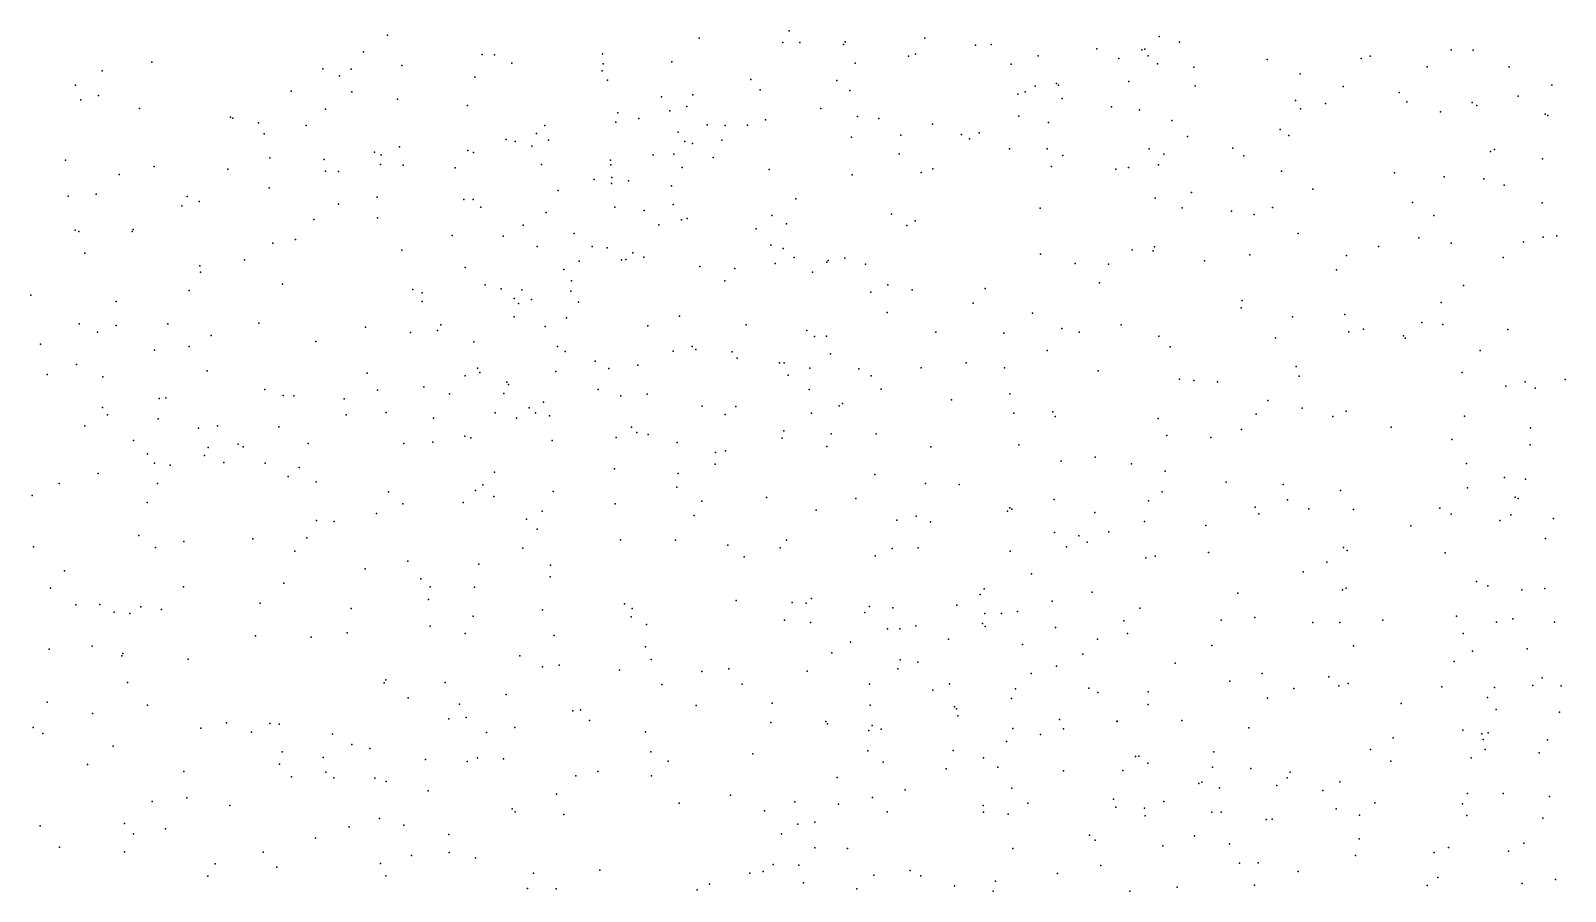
# Model space of a CAD drawing. Header units: metres. Extents: x -23.9 to 23.9, y -28.5 to 28.5.
# Drawn here: x -10.464 to -8.972, y 9.241 to 10.078 of the extents above; entities that cross this region are included whole.
import ezdxf

# ---------------------------------------------------------------- set-up
doc = ezdxf.new("R2010")
doc.units = ezdxf.units.M

msp = doc.modelspace()

# ---------------------------------------------------------------- linework, layer by layer
for p in [(-9.7267, 10.078, 20.0512), (-10.1174, 10.0736, 18.9709), (-9.8142, 10.0706, 10.5119), (-9.7329, 10.0666, 16.2892), (-9.7164, 10.0665, 23.9715), (-9.6741, 10.0647, 23.5247), (-9.6723, 10.0673, 23.7992), (-9.595, 10.0708, 20.2981), (-9.5455, 10.0638, 16.0967), (-9.5302, 10.0647, 22.7526), (-9.4274, 10.0605, 23.9175), (-9.3668, 10.0725, 23.8383), (-9.3472, 10.0668, 19.7346), (-10.3467, 10.0475, 15.148), (-10.1407, 10.0574, 19.0521), (-10.0254, 10.0548, 19.6382), (-10.0135, 10.0545, 22.9967), (-9.9965, 10.0463, 17.6477), (-9.9083, 10.0556, 13.6022), (-9.9077, 10.0458, 17.4834), (-9.841, 10.0477, 17.9607), (-9.6625, 10.0466, 23.6086), (-9.6108, 10.0531, 17.6256), (-9.604, 10.0553, 15.5671), (-9.5109, 10.0455, 20.1749), (-9.4845, 10.0536, 4.5469), (-9.4061, 10.051, 16.045), (-9.3838, 10.0594, -1.5919), (-9.381, 10.0599, 24.1447), (-9.3776, 10.0537, 17.6432), (-9.3685, 10.0457, 3.3442), (-9.2619, 10.0499, 23.6763), (-9.1705, 10.0509, 24.2949), (-9.1616, 10.0533, 16.2068), (-9.083, 10.0593, 23.6765), (-9.0616, 10.059, 22.6325), (-10.3951, 10.0391, 19.3918), (-10.1803, 10.0408, 18.7592), (-10.1641, 10.0342, 19.5869), (-10.1529, 10.0407, 18.8626), (-10.1034, 10.0443, 24.3165), (-10.0325, 10.0327, 20.7263), (-9.9086, 10.039, 17.7519), (-9.7641, 10.0306, 20.3407), (-9.3332, 10.0426, 24.2394), (-9.2299, 10.0361, 22.7378), (-9.1062, 10.0429, 18.8545), (-9.0266, 10.043, 5.7998), (-10.421, 10.0249, 8.7062), (-10.211, 10.0193, 16.3076), (-10.1521, 10.0187, 18.5728), (-9.9035, 10.03, 22.7712), (-9.8205, 10.0158, 18.1319), (-9.7549, 10.0205, 22.7096), (-9.6804, 10.0296, 16.1122), (-9.6679, 10.0199, 22.7357), (-9.5045, 10.0163, 23.9444), (-9.4973, 10.0185, 16.0028), (-9.4875, 10.0242, 24.035), (-9.4667, 10.0266, 19.9712), (-9.4648, 10.0252, 23.811), (-9.3964, 10.0285, -4.9009), (-9.332, 10.0244, 22.7701), (-9.1881, 10.0238, 23.6209), (-9.1334, 10.0179, 17.584), (-8.985, 10.0249, 22.5906), (-10.4157, 10.0109, 16.3111), (-10.3984, 10.015, 19.5114), (-10.3586, 10.0023, 19.3201), (-10.1777, 10.0017, 20.7415), (-10.1078, 10.0114, 20.9115), (-10.0398, 10.0053, -15.0018), (-9.851, 10.0137, 19.839), (-9.8263, 10.0042, 24.1157), (-9.6959, 10.0024, 20.2081), (-9.4614, 10.012, 17.6537), (-9.4134, 10.0039, 24.2538), (-9.3861, 10.001, 15.9761), (-9.2344, 10.0102, 9.9854), (-9.2293, 10.002, 24.3541), (-9.2052, 10.0073, 19.6297), (-9.1259, 10.0087, 24.3627), (-9.0626, 10.0082, 23.6019), (-9.0578, 10.0052, -6.6346), (-9.0178, 10.0145, 16.398), (-10.2701, 9.9939, 18.6927), (-10.2678, 9.993, 24.3519), (-10.243, 9.9886, 19.1431), (-10.1965, 9.986, 18.9387), (-9.9645, 9.9858, 19.7373), (-9.8955, 9.9891, 24.1863), (-9.8933, 9.9981, 18.3585), (-9.8731, 9.9927, 16.3841), (-9.8429, 10, 17.5314), (-9.8065, 9.9864, 17.9017), (-9.789, 9.9858, 18.0187), (-9.7673, 9.9861, 16.1102), (-9.7498, 9.9914, 23.3398), (-9.6603, 9.9947, 23.4789), (-9.6395, 9.9926, 23.9937), (-9.5873, 9.9872, 22.7782), (-9.5035, 9.9949, 24.1392), (-9.4747, 9.9888, 20.0578), (-9.3545, 9.9907, 19.7821), (-9.0934, 9.9992, 16.1693), (-8.9914, 9.997, -10.9263), (-8.9889, 9.9957, 19.5299), (-10.2373, 9.9777, 19.6064), (-10.0022, 9.9722, 18.4939), (-9.9725, 9.978, 23.1048), (-9.9608, 9.9717, 17.6132), (-9.8346, 9.9793, 16.2088), (-9.7923, 9.9715, 20.0538), (-9.6663, 9.9746, 20.2965), (-9.6182, 9.9766, 23.8141), (-9.5591, 9.9772, 20.2621), (-9.5513, 9.9729, -5.7471), (-9.542, 9.9786, 23.8654), (-9.3395, 9.9753, 23.6031), (-9.2493, 9.9819, 15.9912), (-9.2409, 9.9761, 23.5635), (-10.1301, 9.9599, 19.6529), (-10.1237, 9.9574, 24.3136), (-10.1059, 9.9652, 20.6872), (-10.0393, 9.9616, 3.5445), (-10.0337, 9.9597, 20.9777), (-9.9934, 9.9704, 16.3059), (-9.9772, 9.9659, 20.8121), (-9.8591, 9.9573, 17.6372), (-9.8389, 9.9579, 17.7673), (-9.8282, 9.9704, 19.9451), (-9.8207, 9.9683, 20.4151), (-9.6199, 9.9584, 23.5874), (-9.5124, 9.9632, 15.9267), (-9.476, 9.9633, 23.6485), (-9.4605, 9.9568, 16.4911), (-9.3765, 9.9633, 24.3445), (-9.3623, 9.9579, 17.6539), (-9.2952, 9.9639, 24.3912), (-9.2846, 9.9564, 22.7883), (-9.0445, 9.9607, 17.5307), (-9.0407, 9.9626, 24.411), (-10.4308, 9.9521, 19.2932), (-10.3443, 9.9461, -15.3607), (-10.2728, 9.9434, 19.0462), (-10.2318, 9.9544, 1.3061), (-10.1792, 9.9527, -12.3792), (-10.1777, 9.9414, 2.4676), (-10.1651, 9.9411, 12.1832), (-10.1243, 9.9479, 16.3233), (-10.1022, 9.9474, 18.5882), (-10.0518, 9.9448, 6.6122), (-9.9678, 9.948, 20.7234), (-9.9007, 9.952, 23.1588), (-9.9004, 9.9477, 16.257), (-9.8309, 9.9449, -5.0078), (-9.8006, 9.9547, 20.2627), (-9.7461, 9.9431, 16.0092), (-9.5871, 9.9437, 24.1095), (-9.4715, 9.9459, 22.8065), (-9.409, 9.9433, -0.8238), (-9.3968, 9.9451, 15.8981), (-9.3675, 9.9477, 5.0856), (-9.2479, 9.9414, 19.6892), (-8.9941, 9.9535, 16.2539), (-10.3783, 9.9381, -9.5218), (-9.9165, 9.9334, 17.5399), (-9.8997, 9.9294, 19.8585), (-9.8993, 9.9353, 18.4279), (-9.8829, 9.932, 22.7766), (-9.8413, 9.9271, 23.2222), (-9.6655, 9.938, 22.7686), (-9.5985, 9.9402, 23.6858), (-9.1381, 9.9398, 23.4989), (-9.0896, 9.9359, 13.2703), (-9.0513, 9.934, 22.6825), (-9.0314, 9.9277, 23.5012), (-10.428, 9.9172, 16.2888), (-10.4009, 9.9191, 19.2083), (-10.3123, 9.9167, 18.8529), (-10.3005, 9.9121, 18.9421), (-10.2324, 9.9253, 20.7524), (-10.1276, 9.9163, 20.9703), (-10.0431, 9.9138, 24.2784), (-10.0341, 9.914, -13.7578), (-9.9516, 9.9226, 20.6316), (-9.7202, 9.9147, 20.402), (-9.3707, 9.9151, -13.3758), (-9.3355, 9.9207, 23.525), (-9.2173, 9.924, 7.1998), (-9.1206, 9.9111, 15.9752), (-10.3175, 9.9078, -8.9969), (-10.1651, 9.9095, -6.1476), (-10.1272, 9.8962, 20.644), (-10.0266, 9.9063, 18.5605), (-9.963, 9.9014, 22.8832), (-9.8965, 9.9063, -5.4725), (-9.8677, 9.9032, 20.5459), (-9.8397, 9.9091, 18.3743), (-9.7438, 9.8985, -13.4702), (-9.6273, 9.8995, 15.8853), (-9.4828, 9.9056, 23.5612), (-9.3446, 9.9057, 19.8193), (-9.2966, 9.9025, 17.6527), (-9.2744, 9.8993, 15.8738), (-9.2566, 9.9061, 24.4696), (-9.0999, 9.8985, 24.4903), (-8.9944, 9.9107, 16.1282), (-10.4211, 9.884, 24.3387), (-10.4178, 9.8828, 19.132), (-10.3657, 9.8829, 19.6617), (-10.3649, 9.8848, 19.0459), (-10.1891, 9.8944, 18.642), (-9.9854, 9.8888, 23.107), (-9.8534, 9.8892, 24.1369), (-9.8316, 9.8941, 20.1565), (-9.8261, 9.8954, 17.5754), (-9.759, 9.8855, 17.6452), (-9.7294, 9.8902, 17.9982), (-9.6124, 9.8885, 23.4868), (-9.6043, 9.8931, 24.1991), (-10.2291, 9.8714, 19.689), (-10.2069, 9.875, 20.6705), (-10.0547, 9.8788, 21.055), (-10.0048, 9.8784, 20.5302), (-9.972, 9.8681, 19.8573), (-9.9358, 9.8808, 24.2027), (-9.9183, 9.8681, 20.7245), (-9.9038, 9.8669, -8.9861), (-9.7447, 9.8694, 24.0125), (-9.7327, 9.8663, 22.7634), (-9.3716, 9.868, 22.8236), (-9.2316, 9.881, 15.503), (-9.1536, 9.8682, 19.6597), (-9.1144, 9.8768, 22.7454), (-9.0829, 9.8715, 5.2646), (-9.0126, 9.8727, 16.0388), (-8.9934, 9.8774, 17.502), (-8.98, 9.8787, 24.4895), (-10.4118, 9.8617, 18.9134), (-10.2565, 9.8551, 20.8646), (-10.1036, 9.8645, 16.301), (-9.9312, 9.8539, 18.5171), (-9.89, 9.8551, 20.0241), (-9.8858, 9.8555, 20.2896), (-9.8787, 9.8621, 16.0431), (-9.8682, 9.8578, 23.1697), (-9.7403, 9.8516, 17.8551), (-9.722, 9.8574, 18.1157), (-9.6902, 9.853, 24.1081), (-9.689, 9.8546, 14.4832), (-9.6727, 9.8568, 12.4664), (-9.4822, 9.8609, 24.3908), (-9.4487, 9.8517, 20.2123), (-9.3931, 9.8649, 23.4951), (-9.3729, 9.8639, 19.9164), (-9.3228, 9.8544, 24.4897), (-9.2787, 9.8601, 23.4503), (-9.1847, 9.8594, 15.8829), (-9.0323, 9.8576, 14.8404), (-10.3001, 9.8493, 18.7538), (-10.2993, 9.8434, 20.7838), (-10.0419, 9.8478, 15.3068), (-9.9458, 9.8458, 20.3949), (-9.8136, 9.8487, 20.4885), (-9.7795, 9.8469, 24.0945), (-9.704, 9.8433, 15.877), (-9.6524, 9.8509, 23.3599), (-9.4162, 9.851, 20.0915), (-9.1943, 9.8457, -14.6691), (-10.3105, 9.8255, 16.2901), (-10.2195, 9.8316, 21.0326), (-10.0927, 9.8263, 19.812), (-10.0839, 9.8232, 23.0384), (-10.0224, 9.8311, 3.2089), (-10.0069, 9.8271, 24.245), (-9.9869, 9.826, 16.2131), (-9.9392, 9.8249, 22.8359), (-9.9386, 9.8349, 20.8862), (-9.7894, 9.8349, 18.3535), (-9.6472, 9.8239, 22.799), (-9.6308, 9.8309, 15.8359), (-9.6071, 9.8261, 20.3644), (-9.5363, 9.8273, 15.8961), (-9.425, 9.833, 15.8007), (-9.0708, 9.8304, 9.6504), (-10.4645, 9.821, -11.7701), (-10.3815, 9.8147, 20.6094), (-10.0836, 9.8148, 16.168), (-9.9943, 9.8178, 19.9296), (-9.9902, 9.8127, 21.0835), (-9.9774, 9.8168, 20.9852), (-9.9316, 9.8142, 20.0954), (-9.5477, 9.813, 22.8249), (-9.2871, 9.8086, 17.6426), (-9.2863, 9.8157, 19.8253), (-9.0928, 9.8139, 15.902), (-10.4173, 9.7929, 19.7788), (-10.3815, 9.7915, 13.4772), (-10.3311, 9.7932, 19.769), (-10.2426, 9.7938, 20.5542), (-10.0655, 9.7921, 18.6333), (-9.9942, 9.7999, 22.9093), (-9.9435, 9.7988, 23.1231), (-9.8336, 9.8005, 24.1834), (-9.7686, 9.7922, 17.6346), (-9.6315, 9.8039, 13.1703), (-9.49, 9.8033, 20.3181), (-9.4038, 9.7922, 17.654), (-9.2374, 9.7998, -6.8995), (-9.1863, 9.8022, 24.5558), (-9.1115, 9.7944, 17.5724), (-9.0911, 9.7923, 23.388), (-10.3996, 9.7848, 18.731), (-10.289, 9.7816, 20.911), (-10.1387, 9.7897, 24.273), (-10.0952, 9.7845, 20.4682), (-10.0689, 9.7866, 19.8939), (-9.964, 9.7905, 21.2191), (-9.8641, 9.7911, 21.2519), (-9.7096, 9.7865, 18.202), (-9.7021, 9.7808, 17.9008), (-9.6904, 9.781, 18.0022), (-9.5843, 9.7849, 17.6405), (-9.518, 9.7841, 15.7762), (-9.4615, 9.7886, 23.4226), (-9.4446, 9.7851, 24.485), (-9.3673, 9.7811, -13.0276), (-9.2539, 9.7795, 23.3902), (-9.1824, 9.7853, -1.8286), (-9.1681, 9.7879, 15.8379), (-9.1292, 9.7815, 22.7675), (-9.1277, 9.779, 19.7078), (-9.0277, 9.7875, 24.5686), (-10.4549, 9.7732, 20.5314), (-10.3442, 9.7673, 20.8081), (-10.3103, 9.771, 24.3022), (-10.1872, 9.7759, 19.8283), (-10.0335, 9.7757, 20.3753), (-9.9521, 9.7711, 18.568), (-9.9446, 9.7662, 16.0314), (-9.8395, 9.7665, 18.4652), (-9.8211, 9.771, 21.3862), (-9.8175, 9.768, 23.164), (-9.7823, 9.7657, 20.5358), (-9.6867, 9.7638, -2.2161), (-9.4758, 9.7671, -10.5948), (-9.3563, 9.7707, 24.5346), (-9.0546, 9.767, 9.2504), (-10.4198, 9.7535, 20.7321), (-10.293, 9.7473, 21.0105), (-10.0298, 9.7498, -14.6749), (-9.9155, 9.7566, 21.0004), (-9.9023, 9.7497, 20.8356), (-9.8741, 9.7528, 21.1545), (-9.7774, 9.7597, 15.8578), (-9.7361, 9.7551, 0.3571), (-9.7315, 9.7552, 21.4232), (-9.7067, 9.7501, 2.9705), (-9.6589, 9.7493, 20.4341), (-9.5984, 9.7503, 23.2526), (-9.5546, 9.7552, -4.6488), (-9.5173, 9.7503, 6.8336), (-9.4262, 9.7474, 22.8434), (-9.2336, 9.7515, 15.7853), (-10.4485, 9.7437, 19.8558), (-10.3943, 9.7414, 10.6167), (-10.1373, 9.7451, 23.0253), (-10.082, 9.7318, 20.3206), (-10.0419, 9.7426, 20.0588), (-10.0276, 9.7457, 20.2352), (-10.0015, 9.7363, 16.0994), (-9.9998, 9.7341, 8.4699), (-9.9537, 9.7466, 21.3247), (-9.7279, 9.7431, 22.7799), (-9.6469, 9.7424, 24.3237), (-9.3471, 9.7393, 20.1245), (-9.3332, 9.7381, 20.0174), (-9.3101, 9.7365, 22.8302), (-9.2309, 9.7421, 6.6391), (-9.0721, 9.7458, -0.7966), (-9.0297, 9.7325, 15.8917), (-9.011, 9.7365, 24.7073), (-8.9719, 9.7389, 25.3684), (-10.3396, 9.7203, 2.2145), (-10.333, 9.7211, -3.0287), (-10.2369, 9.7293, 20.445), (-10.2191, 9.7235, 21.2095), (-10.2085, 9.7232, 24.2692), (-10.1596, 9.7201, 16.2914), (-10.1271, 9.7287, 19.9823), (-10.057, 9.7251, 20.1496), (-10.0043, 9.7254, -0.4212), (-9.9658, 9.717, 22.8418), (-9.9125, 9.7291, 14.1654), (-9.8904, 9.7231, 15.9239), (-9.865, 9.7246, 20.7421), (-9.7072, 9.7292, 17.6018), (-9.6373, 9.7294, 10.3319), (-9.569, 9.7193, 22.828), (-9.5123, 9.7249, 24.4741), (-9.2613, 9.7186, 24.5968), (-9.0013, 9.7306, 19.6751), (-10.3948, 9.7116, 20.4193), (-10.3898, 9.7045, 24.2684), (-10.1576, 9.7046, 18.6903), (-10.1186, 9.7068, -15.228), (-10.0127, 9.7066, 21.3766), (-9.9798, 9.7115, 2.7624), (-9.9735, 9.7065, 22.9511), (-9.96, 9.7037, -10.7155), (-9.8113, 9.713, 21.2392), (-9.7891, 9.705, 18.415), (-9.7787, 9.7128, 24.2074), (-9.7051, 9.7061, 18.2457), (-9.6781, 9.7134, 17.8404), (-9.675, 9.7155, 18.0852), (-9.5084, 9.7062, 23.2925), (-9.4705, 9.7075, 17.6381), (-9.468, 9.7028, 15.7286), (-9.2726, 9.7053, 23.3541), (-9.2277, 9.7109, 19.8238), (-9.198, 9.7031, 17.5895), (-9.1851, 9.7083, 22.7889), (-9.0701, 9.7032, 23.3442), (-10.4118, 9.6939, 19.9775), (-10.3404, 9.7008, 21.2352), (-10.3014, 9.6916, 20.3601), (-10.2829, 9.6939, 19.9802), (-10.2232, 9.6928, -7.2436), (-10.0727, 9.7013, 23.0996), (-9.992, 9.7013, 24.2253), (-9.8803, 9.6926, 21.4229), (-9.875, 9.6875, 20.9221), (-9.7321, 9.6889, 23.1379), (-9.3679, 9.7009, 17.6317), (-9.2869, 9.6902, 15.7387), (-9.1414, 9.6926, 24.6608), (-9.0058, 9.6918, 22.6816), (-10.3645, 9.6796, 21.0018), (-10.2918, 9.6729, 24.2432), (-10.2627, 9.676, 23.0593), (-10.258, 9.6735, 20.2346), (-10.1945, 9.6767, 20.1504), (-10.1017, 9.6767, 21.3723), (-10.0735, 9.678, 24.2535), (-10.0421, 9.6839, 18.6504), (-10.0364, 9.6823, 23.0076), (-9.9573, 9.6795, 15.9873), (-9.8951, 9.6827, 23.1071), (-9.8638, 9.6853, 24.2299), (-9.8358, 9.6776, 22.751), (-9.7337, 9.6819, 18.3338), (-9.6901, 9.6739, 15.7704), (-9.6859, 9.6862, 17.7437), (-9.6422, 9.686, -0.685), (-9.589, 9.6736, 23.1888), (-9.5034, 9.6754, 9.6225), (-9.3596, 9.6845, 24.5767), (-9.3167, 9.6826, 19.8859), (-9.0824, 9.6807, 17.5191), (-9.0062, 9.6755, 25.0626), (-10.351, 9.6666, 20.2669), (-10.344, 9.6577, 20.1596), (-10.2954, 9.6652, 16.3049), (-10.2768, 9.6581, -6.3602), (-10.2366, 9.6575, 3.6576), (-9.7983, 9.668, 21.4115), (-9.7886, 9.6697, 20.6536), (-9.4624, 9.6595, -9.5952), (-9.4292, 9.6633, 22.8353), (-9.068, 9.6574, 24.7927), (-10.3989, 9.6475, 18.7232), (-10.3289, 9.6556, -14.2257), (-10.214, 9.6447, 18.7134), (-10.2033, 9.6535, 21.3414), (-10.0133, 9.6489, 4.0766), (-9.8967, 9.6521, 18.5542), (-9.8347, 9.6477, 20.8354), (-9.7987, 9.6565, 21.1654), (-9.6434, 9.6467, 17.6799), (-9.3939, 9.6571, 20.0677), (-9.3611, 9.6499, 23.3024), (-9.0312, 9.6436, 25.1797), (-10.4367, 9.6377, 21.2245), (-10.3412, 9.6379, -15.8014), (-10.1869, 9.6394, 23.0111), (-10.1166, 9.6296, 16.2432), (-10.032, 9.6309, 22.8823), (-10.0247, 9.6364, 7.0311), (-9.9562, 9.6301, 22.7771), (-9.836, 9.6342, 21.3268), (-9.5943, 9.6377, 15.7214), (-9.5615, 9.637, 20.4483), (-9.3639, 9.6298, 20.3489), (-9.3017, 9.6391, 24.6179), (-9.2464, 9.6367, 22.8022), (-9.1904, 9.6309, 23.3179), (-9.0671, 9.6337, 3.1787), (-9.0106, 9.6421, 23.3296), (-10.4631, 9.6263, 20.9184), (-10.3511, 9.6192, 21.3159), (-10.1025, 9.618, -5.2944), (-10.044, 9.6193, 0.9735), (-10.0139, 9.6253, 16.036), (-9.8961, 9.6182, 15.8778), (-9.8116, 9.6206, 18.4649), (-9.7487, 9.6241, 24.2588), (-9.6621, 9.6234, 18.0633), (-9.5123, 9.6143, 17.6482), (-9.5103, 9.613, 23.2021), (-9.4692, 9.6223, 20.4087), (-9.3773, 9.6209, 19.8501), (-9.2735, 9.6149, 14.7964), (-9.2421, 9.6219, 19.7353), (-9.2213, 9.6133, 24.6782), (-9.178, 9.6126, 15.7527), (-9.0941, 9.6139, 23.31), (-9.0207, 9.6244, 17.4501), (-9.0178, 9.6231, 25.3588), (-10.1865, 9.6018, 24.2261), (-10.1694, 9.601, 23.1104), (-10.1281, 9.6086, 22.9541), (-9.9822, 9.6033, 24.2788), (-9.967, 9.611, 21.5096), (-9.8192, 9.6066, 20.9259), (-9.7004, 9.6118, 18.2633), (-9.6222, 9.6022, 17.7964), (-9.6032, 9.6062, 24.4567), (-9.5892, 9.6005, 23.1352), (-9.5145, 9.611, 15.7017), (-9.4296, 9.6097, 15.6935), (-9.3813, 9.6009, 20.2317), (-9.2701, 9.6084, 17.5813), (-9.0828, 9.608, 15.8005), (-9.0357, 9.6019, 25.0025), (-9.0249, 9.6073, 22.6826), (-8.9834, 9.6039, -9.6832), (-10.3593, 9.5874, 23.0596), (-10.2486, 9.584, -9.692), (-10.1958, 9.5851, 21.4183), (-9.9719, 9.5935, 15.9572), (-9.8907, 9.583, -6.0084), (-9.8372, 9.5829, 24.2935), (-9.7294, 9.5828, 22.7585), (-9.4688, 9.5902, 5.1352), (-9.4451, 9.587, 19.8899), (-9.416, 9.591, 24.5916), (-9.3214, 9.5969, 16.0721), (-9.1221, 9.5968, 24.8405), (-8.9912, 9.5845, 15.8566), (-10.4618, 9.5764, 18.7367), (-10.343, 9.5756, 18.7432), (-10.3154, 9.5813, 24.2033), (-10.2075, 9.5719, 16.3068), (-9.9858, 9.575, 18.623), (-9.7865, 9.5778, 21.1089), (-9.7354, 9.5754, 15.7531), (-9.6265, 9.5745, 22.7922), (-9.6014, 9.5752, 20.5385), (-9.5118, 9.5721, 22.8133), (-9.457, 9.5763, 20.1633), (-9.4371, 9.5809, 23.2428), (-9.3188, 9.5706, 23.2978), (-9.1876, 9.5757, 13.3245), (-9.1841, 9.5726, 15.7374), (-9.0888, 9.5705, 17.4707), (-10.4317, 9.5528, 23.0884), (-10.1391, 9.5548, 13.3417), (-10.0977, 9.5624, 23.0514), (-10.0287, 9.5593, 22.8222), (-9.9589, 9.5583, 22.7316), (-9.7705, 9.5666, 20.8333), (-9.6432, 9.5674, 17.9027), (-9.38, 9.5657, 22.8128), (-9.3708, 9.5671, 19.7465), (-9.2039, 9.5614, 17.5279), (-10.2183, 9.5409, -0.6327), (-10.0849, 9.5451, -15.5839), (-9.9594, 9.5472, 21.4414), (-9.4912, 9.55, 24.5518), (-9.2268, 9.552, 23.3036), (-9.0584, 9.5424, 25.0675), (-9.0472, 9.5384, 25.2822), (-10.4452, 9.5361, 21.137), (-10.316, 9.5375, 16.2668), (-10.0777, 9.5252, 24.2911), (-10.076, 9.5374, 16.1216), (-10.0328, 9.537, 16.0315), (-9.7785, 9.5242, 21.2329), (-9.7051, 9.5261, 20.7655), (-9.5411, 9.53, 19.9584), (-9.5371, 9.5353, 17.7735), (-9.4709, 9.5236, 20.4768), (-9.432, 9.5323, 20.3138), (-9.2904, 9.5313, -0.6253), (-9.1886, 9.5346, -4.5709), (-9.1852, 9.5362, 19.618), (-9.0142, 9.5346, 25.4205), (-8.9918, 9.5356, 17.3538), (-10.4206, 9.52, 24.1739), (-10.3973, 9.5203, 23.0183), (-10.3832, 9.5126, 18.7946), (-10.368, 9.5115, 12.4666), (-10.3574, 9.518, 21.2899), (-10.3374, 9.5155, 23.1088), (-10.2412, 9.5214, -14.5283), (-10.1528, 9.5164, -6.8436), (-10.0342, 9.509, 18.6472), (-9.9667, 9.5151, 24.3153), (-9.8871, 9.521, 23.0227), (-9.8806, 9.5083, 21.3237), (-9.8796, 9.5162, 18.5357), (-9.7239, 9.5221, -12.9893), (-9.7103, 9.5216, 24.3416), (-9.6533, 9.5125, 4.779), (-9.6488, 9.5182, 18.1186), (-9.626, 9.5171, 15.7073), (-9.5638, 9.5197, 20.0402), (-9.5365, 9.5115, 20.5598), (-9.5202, 9.5113, 20.2186), (-9.5047, 9.5134, 19.7962), (-9.3857, 9.5165, 15.6834), (-9.0778, 9.509, 15.7849), (-10.0761, 9.4992, 21.4521), (-9.8656, 9.5006, 24.3279), (-9.7313, 9.5051, 18.3292), (-9.7059, 9.5027, 20.9587), (-9.6311, 9.4966, 24.4496), (-9.6193, 9.4965, 23.0768), (-9.6037, 9.4996, 17.9413), (-9.5389, 9.5018, 20.395), (-9.5361, 9.4989, 17.8582), (-9.4679, 9.4978, 7.1679), (-9.4012, 9.5043, 17.6979), (-9.3067, 9.5051, 24.676), (-9.2739, 9.5076, 17.5212), (-9.2175, 9.5028, 24.7893), (-9.1911, 9.5028, -10.148), (-9.1494, 9.5049, 22.7276), (-9.0387, 9.5029, 19.5794), (-9.0228, 9.5064, 22.6426), (-8.9825, 9.503, 25.5118), (-10.4048, 9.4798, 18.8694), (-10.246, 9.4899, 21.3175), (-10.1917, 9.4885, 16.2407), (-10.1567, 9.4928, 18.7526), (-10.042, 9.4919, 22.773), (-9.9555, 9.4902, 18.5896), (-9.8666, 9.4791, 13.0622), (-9.6672, 9.4837, 20.8486), (-9.5718, 9.4865, 19.8455), (-9.4998, 9.4814, 20.3231), (-9.427, 9.4864, 23.204), (-9.3977, 9.4921, 24.6111), (-9.3156, 9.4802, 19.577), (-9.178, 9.4801, 15.7285), (-9.0714, 9.492, 12.3351), (-10.4466, 9.4767, 23.2331), (-10.376, 9.4702, 16.2182), (-10.3749, 9.4727, 23.1711), (-10.3114, 9.4672, 18.8427), (-9.9887, 9.4702, 15.9543), (-9.861, 9.4666, 15.8224), (-9.6852, 9.4733, -10.5958), (-9.6187, 9.4665, 20.7633), (-9.6015, 9.4642, 20.1852), (-9.4413, 9.4718, 20.5393), (-9.3514, 9.4633, 23.2583), (-9.0799, 9.4647, 23.2892), (-9.0622, 9.4747, 6.8116), (-9.0091, 9.477, 20.6618), (-9.9667, 9.4596, 21.3612), (-9.9506, 9.4611, 23.0072), (-9.8919, 9.4564, -0.7641), (-9.8118, 9.455, 18.4431), (-9.7854, 9.4578, 23.0122), (-9.7093, 9.4554, 18.2509), (-9.621, 9.4578, 22.7517), (-9.4913, 9.4532, 24.5658), (-9.4667, 9.4601, 19.6518), (-9.2666, 9.453, 23.2968), (-9.2018, 9.4498, 24.905), (-8.9944, 9.4488, 19.5264), (-10.3703, 9.4443, 24.1594), (-10.1206, 9.4441, 16.1299), (-10.119, 9.4471, -10.471), (-10.0615, 9.4443, 24.3257), (-9.8507, 9.4425, 21.2243), (-9.7726, 9.4429, 22.6747), (-9.6488, 9.4427, 20.0397), (-9.5869, 9.437, 21.0838), (-9.5709, 9.4431, 19.7464), (-9.5067, 9.4381, 17.9236), (-9.4352, 9.439, 17.8237), (-9.4266, 9.4347, 9.2639), (-9.3777, 9.4354, 17.6343), (-9.2981, 9.4457, 15.6853), (-9.2359, 9.4387, 17.4553), (-9.1923, 9.441, 19.5068), (-9.183, 9.4433, 23.2863), (-9.0919, 9.4401, 22.6642), (-9.0408, 9.4396, 17.3068), (-9.0036, 9.4416, 20.7538), (-8.976, 9.4411, 15.8478), (-10.4485, 9.4254, 22.9556), (-10.351, 9.4225, 18.9717), (-10.0975, 9.4296, 21.371), (-10.0475, 9.4234, 16.0353), (-10.0021, 9.4327, -13.6756), (-9.8174, 9.4221, 24.3489), (-9.7434, 9.4243, 15.7412), (-9.648, 9.4224, 19.8849), (-9.5661, 9.4207, 18.0003), (-9.564, 9.4189, 24.5145), (-9.5105, 9.4288, 23.1192), (-9.3777, 9.4229, 20.5112), (-9.2615, 9.429, 24.8012), (-9.1316, 9.4241, 25.0201), (-9.0476, 9.4299, 15.797), (-10.4043, 9.4142, 21.2228), (-10.2739, 9.4051, 23.112), (-10.2319, 9.4046, 18.91), (-10.2228, 9.4039, 8.0419), (-10.0578, 9.4091, 22.6568), (-10.0408, 9.4102, 23.0063), (-9.9373, 9.4169, 15.8874), (-9.9296, 9.4177, 24.3488), (-9.921, 9.4075, 8.3186), (-9.7445, 9.4054, 10.1506), (-9.6912, 9.4065, 23.0247), (-9.6896, 9.4042, 1.5637), (-9.5629, 9.4119, 20.9019), (-9.4639, 9.4084, 20.7413), (-9.4082, 9.4065, 19.5488), (-9.4077, 9.4068, 20.6633), (-9.3448, 9.4075, 22.7432), (-9.0391, 9.4182, 20.5796), (-8.9774, 9.4155, 22.5458), (-10.4622, 9.4005, 23.3027), (-10.4527, 9.3949, 19.0325), (-10.299, 9.4, 24.2144), (-10.2496, 9.3961, 21.2625), (-10.171, 9.394, 22.7898), (-10.0212, 9.3958, 18.6223), (-9.9937, 9.4005, 22.5872), (-9.8666, 9.3963, 22.9913), (-9.6494, 9.3977, 20.9716), (-9.6461, 9.4027, 15.7094), (-9.6373, 9.3989, 20.228), (-9.5093, 9.3995, 15.681), (-9.4824, 9.3939, 20.8318), (-9.4601, 9.3993, 22.748), (-9.2798, 9.4004, 8.9405), (-9.1393, 9.3906, 17.3364), (-9.0716, 9.398, 25.159), (-9.0532, 9.3945, 22.6021), (-9.0519, 9.3888, 20.6718), (-9.0469, 9.3953, 25.343), (-8.9893, 9.3886, 25.5032), (-10.3842, 9.3826, 22.9003), (-10.22, 9.3771, 16.1899), (-10.1521, 9.3842, 23.0411), (-10.1345, 9.3802, 10.4256), (-9.8612, 9.3769, 15.8273), (-9.7622, 9.3749, 21.1358), (-9.6502, 9.3778, 21.064), (-9.5674, 9.3782, 22.7176), (-9.5153, 9.387, 6.1289), (-9.3137, 9.3771, 17.5638), (-9.1614, 9.3792, 20.8088), (-9.0499, 9.3793, 19.4665), (-8.9974, 9.3759, 11.6349), (-10.4093, 9.3645, 24.1238), (-10.2226, 9.365, 12.9628), (-10.1799, 9.3714, 24.2937), (-10.0805, 9.3695, -2.7105), (-10.0399, 9.3677, 18.7208), (-10.0299, 9.3711, 22.4883), (-10.0045, 9.3701, 21.3395), (-9.8446, 9.3678, 22.554), (-9.6355, 9.3668, 24.4433), (-9.5742, 9.3604, 23.0648), (-9.5377, 9.3712, 19.6258), (-9.5239, 9.362, 8.5928), (-9.4024, 9.3589, 23.1954), (-9.3899, 9.3723, 20.8487), (-9.3867, 9.3728, 15.6819), (-9.3778, 9.366, 17.8166), (-9.315, 9.3622, 24.7312), (-9.2779, 9.3607, 22.6987), (-9.1417, 9.368, 20.9262), (-9.0634, 9.3711, 20.829), (-10.3157, 9.3577, 22.8369), (-10.2107, 9.3528, 7.3962), (-10.1776, 9.3573, 21.2823), (-10.1698, 9.3518, 22.7115), (-10.1297, 9.3513, 16.1398), (-10.1188, 9.3482, 22.6155), (-9.9343, 9.3535, 18.531), (-9.9129, 9.3579, 22.5043), (-9.8606, 9.3537, 18.4579), (-9.6802, 9.352, 19.8309), (-9.4599, 9.3585, 14.3215), (-9.3284, 9.3461, 20.572), (-9.3255, 9.3476, 20.9421), (-9.2524, 9.3443, 20.7159), (-9.2423, 9.3517, 24.9106), (-9.2394, 9.3573, 17.5183), (-9.1913, 9.3479, 15.7295), (-10.3463, 9.3288, 23.1515), (-10.3126, 9.3323, 21.2139), (-10.0778, 9.3391, 18.8296), (-9.953, 9.3357, -5.6984), (-9.7838, 9.3348, 24.3503), (-9.6456, 9.3325, 20.3197), (-9.6141, 9.3401, 18.1013), (-9.5102, 9.3418, -1.9724), (-9.4112, 9.331, 19.4947), (-9.3083, 9.342, 15.6943), (-9.2076, 9.3393, 20.9723), (-9.067, 9.3364, 17.1373), (-9.0325, 9.3366, 20.9155), (-8.9873, 9.3336, 17.0829), (-10.2707, 9.3247, 23.0114), (-9.9963, 9.3217, 15.9829), (-9.9934, 9.3188, 22.9905), (-9.9461, 9.316, 21.2569), (-9.8338, 9.3271, 21.1663), (-9.7507, 9.3197, 15.7584), (-9.7212, 9.3285, 20.0999), (-9.6788, 9.3262, 0.2886), (-9.6314, 9.3187, 19.6821), (-9.5382, 9.3249, 24.5187), (-9.5378, 9.3184, 15.6935), (-9.5138, 9.3163, 20.9921), (-9.4948, 9.327, 22.6925), (-9.409, 9.3233, 20.5491), (-9.3811, 9.3223, 24.6492), (-9.3804, 9.3147, 17.8994), (-9.3623, 9.3286, -2.5055), (-9.3156, 9.3183, 20.6579), (-9.3065, 9.3182, 17.7072), (-9.1948, 9.3216, 24.9961), (-9.1722, 9.3154, 17.2312), (-9.1573, 9.3275, 22.6234), (-9.0718, 9.3263, 23.2998), (-9.0678, 9.3152, 15.7995), (-10.4552, 9.3051, 23.2727), (-10.3733, 9.3073, 16.1524), (-10.3334, 9.302, 22.7676), (-10.1547, 9.3042, 19.0032), (-10.1254, 9.3123, 22.4476), (-10.1015, 9.3058, 24.3291), (-9.7184, 9.3065, 23.0036), (-9.7019, 9.3086, 18.1615), (-9.263, 9.3113, 19.4256), (-9.2569, 9.3114, 11.9273), (-8.9938, 9.3125, 25.4677), (-10.4366, 9.2843, 19.1621), (-10.3645, 9.2971, -1.7371), (-10.1874, 9.2931, 22.5826), (-10.0577, 9.2965, 16.0754), (-9.7341, 9.2971, 0.6598), (-9.4348, 9.2959, -4.5708), (-9.4291, 9.291, 6.4809), (-9.3633, 9.2856, 22.6607), (-9.3325, 9.2954, 17.8274), (-9.2984, 9.2875, 24.8481), (-9.1724, 9.2923, 19.401), (-9.0854, 9.284, 19.3978), (-9.0123, 9.2883, 22.4551), (-10.3733, 9.2799, 21.1803), (-10.2383, 9.2793, 21.2231), (-10.0942, 9.2763, 21.3101), (-10.0574, 9.2791, 22.3612), (-10.0319, 9.2738, 18.8847), (-9.7019, 9.2836, 24.3806), (-9.67, 9.2831, 21.0593), (-9.5094, 9.283, 19.5242), (-9.2707, 9.2691, 17.5222), (-9.176, 9.2762, 20.6451), (-9.0994, 9.279, 25.1282), (-9.0273, 9.2805, 25.3596), (-10.2923, 9.2561, 19.144), (-10.2852, 9.2681, 22.6418), (-10.225, 9.265, 24.2796), (-10.1243, 9.2684, 16.1261), (-10.1192, 9.2564, -0.2417), (-9.9756, 9.259, 18.7395), (-9.9109, 9.2619, 15.8911), (-9.7649, 9.259, 19.986), (-9.7522, 9.2605, 19.8845), (-9.7424, 9.2674, 20.1845), (-9.7175, 9.2668, 19.7901), (-9.6444, 9.257, 23.0305), (-9.6091, 9.2616, 18.1447), (-9.5987, 9.2564, 20.4494), (-9.4657, 9.2587, 18.0479), (-9.4237, 9.2664, 24.5916), (-9.2889, 9.2686, 17.3274), (-9.2317, 9.2606, 21.0388), (-9.0959, 9.2547, 21.0589), (-9.9813, 9.2441, 22.3767), (-9.9534, 9.2438, 18.6358), (-9.8164, 9.2429, 22.9894), (-9.8042, 9.2483, 4.2034), (-9.7127, 9.2496, 22.5424), (-9.661, 9.2439, 20.3717), (-9.566, 9.2467, 22.6141), (-9.5284, 9.2414, 24.5016), (-9.526, 9.2511, 20.5135), (-9.3956, 9.2415, 13.74), (-9.3494, 9.2455, 23.2558), (-9.2741, 9.2474, 23.3169), (-9.1061, 9.247, 22.4931), (-9.0137, 9.2489, 23.324), (-8.9816, 9.2529, 19.398)]:
    msp.add_point(p)

doc.saveas('drawing.dxf')
